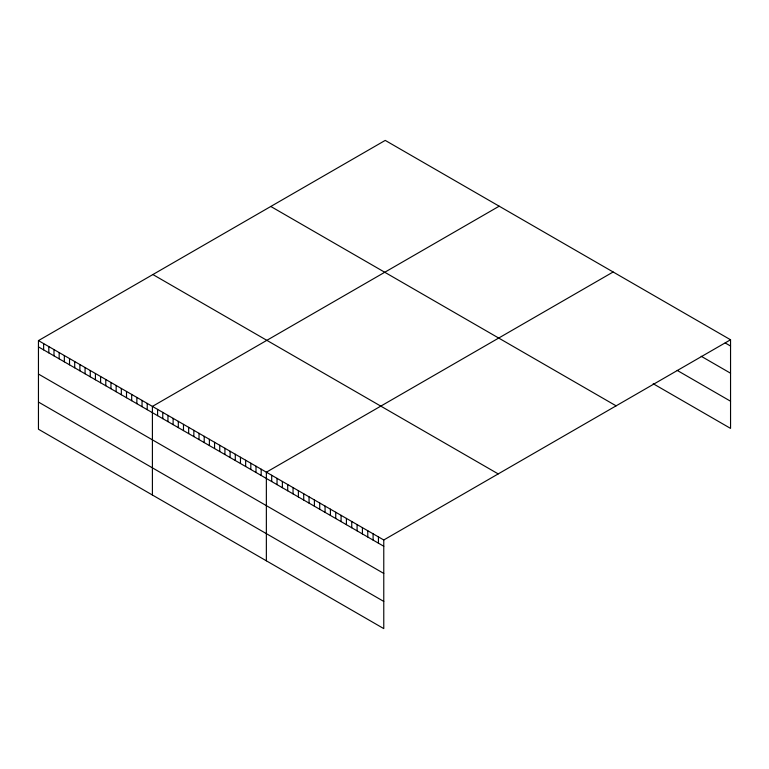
<?xml version="1.0" encoding="UTF-8"?>
<svg xmlns="http://www.w3.org/2000/svg" width="769" height="769" viewBox="0 0 769 769"><rect width="100%" height="100%" fill="white"/><g stroke="black" fill="none" stroke-linecap="round" stroke-linejoin="round"><path stroke-width="1.15" d="M38.45 340.609L383.769 539.982L383.769 628.6L38.45 429.227L38.45 340.609L385.231 140.4L730.55 339.773L730.55 428.391L653.169 383.712M499.187 206.188L152.406 406.407L152.406 495.025M613.143 271.986L266.362 472.195L266.362 560.812M383.769 539.982L730.55 339.773M725.215 342.955L730.55 346.031M701.193 356.268L730.55 373.215M677.181 370.398L730.55 401.216M270.794 206.467L616.113 405.84M152.887 274.543L498.206 473.906M38.45 346.877L383.769 546.25M38.45 374.051L383.769 573.424M38.45 402.052L383.769 601.425M378.435 536.897L378.435 543.164M373.1 533.821L373.1 540.088M367.765 530.735L367.765 537.002M362.42 527.659L362.42 533.917M357.085 524.573L357.085 530.841M351.75 521.497L351.75 527.755M346.415 518.412L346.415 524.679M341.08 515.326L341.08 521.593M335.736 512.25L335.736 518.517M330.401 509.165L330.401 515.432M325.066 506.089L325.066 512.356M319.731 503.003L319.731 509.27M314.396 499.927L314.396 506.194M309.061 496.841L309.061 503.109M303.717 493.765L303.717 500.033M298.382 490.68L298.382 496.947M293.047 487.604L293.047 493.861M287.712 484.518L287.712 490.785M282.377 481.442L282.377 487.7M277.032 478.356L277.032 484.624M271.697 475.28L271.697 481.538M261.181 469.205L261.181 475.473M256 466.216L256 472.483M250.819 463.226L250.819 469.484M245.647 460.237L245.647 466.495M240.466 457.238L240.466 463.505M235.285 454.248L235.285 460.516M230.104 451.259L230.104 457.526M224.923 448.269L224.923 454.537M219.742 445.28L219.742 451.547M214.561 442.29L214.561 448.558M209.379 439.301L209.379 445.568M204.208 436.311L204.208 442.569M199.027 433.322L199.027 439.58M193.846 430.323L193.846 436.59M188.665 427.333L188.665 433.601M183.483 424.344L183.483 430.611M178.302 421.354L178.302 427.622M173.121 418.365L173.121 424.632M167.95 415.375L167.95 421.643M162.768 412.386L162.768 418.653M157.587 409.396L157.587 415.654M147.225 403.408L147.225 409.675M142.044 400.418L142.044 406.686M136.863 397.429L136.863 403.696M131.691 394.439L131.691 400.707M126.51 391.45L126.51 397.717M121.329 388.46L121.329 394.728M116.148 385.471L116.148 391.738M110.967 382.481L110.967 388.739M105.786 379.492L105.786 385.75M100.604 376.493L100.604 382.76M95.423 373.503L95.423 379.771M90.252 370.514L90.252 376.781M85.071 367.524L85.071 373.792M79.889 364.535L79.889 370.802M74.708 361.545L74.708 367.813M69.527 358.556L69.527 364.823M64.346 355.566L64.346 361.834M59.165 352.577L59.165 358.835M53.993 349.578L53.993 355.845M48.812 346.588L48.812 352.856M43.631 343.599L43.631 349.866"/></g></svg>
